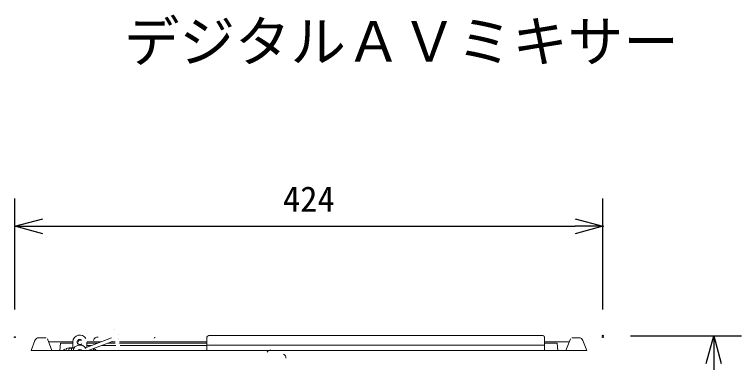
# Model space of a CAD drawing. Units: millimetres, scale not verified. Extents: x -63 to 62, y -56 to 57.
# Drawn here: x -43.4 to 9, y 31.7 to 56.8 of the extents above; entities that cross this region are included whole.
import ezdxf
from ezdxf.enums import TextEntityAlignment as Align

# ---------------------------------------------------------------- set-up
doc = ezdxf.new("R2010")
doc.units = ezdxf.units.MM
doc.header["$LTSCALE"] = 0.125
doc.header["$PDMODE"] = 32
doc.header["$PDSIZE"] = 0.0625
for name, color, linetype in [('0-0_0', 7, 'Continuous'), ('0-2_MOJI1', 7, 'Continuous'), ('0-4_DEFPOINTS', 7, 'Continuous'), ('0-6_SUNPO', 7, 'Continuous')]:
    doc.layers.add(name, color=color, linetype=linetype)
doc.layers.add('0-5_GAIKEI', color=1, linetype='Continuous', lineweight=18)
doc.styles.add('ＭＳ ゴシック', font='')
doc.styles.get('ＭＳ ゴシック').set_extended_font_data('MS Gothic')

# ---------------------------------------------------------------- blocks, each defined once
blk = doc.blocks.new('_OPEN30')
at = {"layer": '0-0_0'}
blk.add_line((0, 0), (-1, 0), dxfattribs=at)
blk.add_lwpolyline([(-1, 0.26795), (0, 0), (-1, -0.26795)], dxfattribs=at)
blk = doc.blocks.new('D6')
at = {"layer": '0-4_DEFPOINTS'}
for p in [(-3.1319, 38.3362), (-3.1319, -1.6638), (4.8681, -1.6638)]:
    blk.add_point(p, dxfattribs=at)
at = {"layer": '0-6_SUNPO'}
for p, q in [((-1.1319, 38.3362), (6.8681, 38.3362)), ((4.8681, 36.3362), (4.8681, 0.3362)), ((-1.1319, -1.6638), (6.8681, -1.6638))]:
    blk.add_line(p, q, dxfattribs=at)
at = {"layer": '0-6_SUNPO', "xscale": 2, "yscale": 2}
for p, rotation in [((4.8681, 38.3362), 90), ((4.8681, -1.6638), 270)]:
    blk.add_blockref('_OPEN30', p, dxfattribs=dict(at, rotation=rotation))
at = {"layer": '0-6_SUNPO', "style": 'ＭＳ ゴシック'}
blk.add_text('400', height=1.833, rotation=90, dxfattribs=at).set_placement((4.3681, 16.4612), align=Align.BOTTOM_LEFT)
blk = doc.blocks.new('D4')
at = {"layer": '0-4_DEFPOINTS'}
for p in [(-3.1319, 46.2364), (-45.5319, 38.2364), (-3.1319, 38.2364)]:
    blk.add_point(p, dxfattribs=at)
at = {"layer": '0-6_SUNPO'}
for p, q in [((-45.5319, 40.2364), (-45.5319, 48.2364)), ((-3.1319, 40.2364), (-3.1319, 48.2364)), ((-43.5319, 46.2364), (-5.1319, 46.2364))]:
    blk.add_line(p, q, dxfattribs=at)
at = {"layer": '0-6_SUNPO', "xscale": 2, "yscale": 2, "rotation": 180}
blk.add_blockref('_OPEN30', (-45.5319, 46.2364), dxfattribs=at)
at = {"layer": '0-6_SUNPO', "xscale": 2, "yscale": 2}
blk.add_blockref('_OPEN30', (-3.1319, 46.2364), dxfattribs=at)
at = {"layer": '0-6_SUNPO', "style": 'ＭＳ ゴシック'}
blk.add_text('424', height=1.833, dxfattribs=at).set_placement((-26.2069, 46.7364), align=Align.BOTTOM_LEFT)

msp = doc.modelspace()

# ---------------------------------------------------------------- linework, layer by layer
at = {"layer": '0-5_GAIKEI'}
for p, q in [((-36.2275, 34.0715), (-36.2275, 34.0719)), ((-39.1905, 33.15), (-39.1905, 33.1725)), ((-39.1905, 33.15), (-39.1905, 32.7443)), ((-36.4199, 33.4483), (-38.2885, 32.7424)), ((-38.1905, 33.1496), (-38.1905, 32.7794)), ((-38.1899, 33.08), (-37.3947, 33.08)), ((-37.1876, 33.1582), (-38.1689, 33.1582)), ((-38.0972, 32.5367), (-36.328, 33.2051)), ((-36.6588, 33.08), (-36.1392, 33.08)), ((-36.1527, 33.1582), (-36.4517, 33.1582)), ((-35.9256, 33.3722), (-35.9254, 33.3711)), ((-35.8222, 33.08), (-29.5234, 33.08)), ((-5.1842, 33.08), (-4.2587, 33.08)), ((-4.2587, 33.08), (-4.209, 32.5367)), ((-39.8455, 32.5367), (-39.8455, 32.5897)), ((-39.6805, 32.6617), (-39.6805, 32.5367)), ((-39.4905, 32.5367), (-39.4905, 32.656)), ((-39.091, 32.7443), (-39.3305, 32.7443)), ((-39.3305, 32.7404), (-39.3305, 32.7443)), ((-39.0939, 32.7404), (-39.3305, 32.7404)), ((-39.2905, 32.701), (-39.1206, 32.701)), ((-39.2905, 32.701), (-39.2905, 32.5367)), ((-38.2836, 32.7443), (-38.2899, 32.7443)), ((-38.1899, 32.9008), (-37.8689, 32.9008)), ((-37.934, 32.5984), (-37.8905, 32.5886)), ((-37.8905, 32.5886), (-37.8905, 32.5367)), ((-37.7005, 32.5367), (-37.7005, 32.6617)), ((-37.5355, 32.5897), (-37.5355, 32.5367)), ((-37.133, 32.9008), (-36.109, 32.9008)), ((-35.7959, 32.9008), (-29.5234, 32.9008)), ((-5.1839, 32.9189), (-29.5239, 32.9189))]:
    msp.add_line(p, q, dxfattribs=at)
at = {"layer": '0-5_GAIKEI', "color": 7}
for p, q in [((-5.2839, 33.6188), (-29.4239, 33.6188)), ((-29.4239, 33.6188), (-29.4239, 33.6162)), ((-29.4239, 33.6162), (-29.4239, 33.6095)), ((-5.2839, 33.6162), (-29.4239, 33.6162)), ((-5.2839, 33.6162), (-5.2839, 33.6188)), ((-5.2839, 33.6095), (-5.2839, 33.6162)), ((-41.9368, 33.2685), (-42.2114, 32.5365)), ((-41.1271, 33.4631), (-41.6559, 33.4631)), ((-40.7095, 32.5367), (-41.032, 33.3963)), ((-39.1903, 33.1582), (-40.9422, 33.1582)), ((-29.5236, 33.1582), (-35.8342, 33.1582)), ((-29.5239, 32.5367), (-29.5239, 33.512)), ((-3.4022, 33.1582), (-5.1841, 33.1582)), ((-5.1839, 33.512), (-5.1839, 32.5367)), ((-3.3124, 33.3963), (-3.6348, 32.5367)), ((-2.6885, 33.4631), (-3.2173, 33.4631)), ((-2.1329, 32.5364), (-2.4076, 33.2685)), ((-2.1539, 32.5367), (-42.1904, 32.5367)), ((-42.1904, 32.5269), (-42.1904, 32.5367))]:
    msp.add_line(p, q, dxfattribs=at)
at = {"layer": '0-5_GAIKEI'}
for points in [[(-35.9232, 33.6956), (-35.9233, 33.6971), (-35.9234, 33.6979)], [(-40.1354, 32.5367), (-40.0857, 33.08), (-39.1904, 33.08)], [(-35.8739, 33.0645), (-35.8739, 33.064), (-35.8738, 33.0634)], [(-35.8715, 33.3879), (-35.8716, 33.3894), (-35.8718, 33.3902)]]:
    msp.add_lwpolyline(points, dxfattribs=at)
at = {"layer": '0-5_GAIKEI', "color": 7}
for centre, radius, start, end in [((-41.6559, 33.1631), 0.3, 90, 159.4373), ((-37.4107, 33.2053), 0.3, 82, 167.00001), ((-2.6885, 33.1631), 0.3, 20.5627, 90), ((-24.978, 32.3789), 0.2, 72, 167), ((-24.0824, 32.0353), 0.25, 70.78475, 72.00006), ((-24.0824, 32.0353), 0.25, 347, 70.78476), ((-24.0824, 32.0353), 0.25, 347, 70.78476)]:
    msp.add_arc(centre, radius, start, end, dxfattribs=at)
at = {"layer": '0-5_GAIKEI'}
msp.add_arc((-33.2832, 33.4324), 0.05, 77, 167, dxfattribs=at)
for centre, major_axis, ratio, start_param, end_param in [((-38.6905, 33.1725), (0.5, 0), 0.97437, 0.4985315, 3.1415927), ((-38.6905, 33.15), (-0.2, 0), 0.97437, 3.9125586, 6.2831853), ((-38.6905, 33.15), (0.2, 0), 0.97437, 3.1415927, 5.5085859), ((-38.6905, 33.1725), (-0.2, 0), 0.97437, 0.0577268, 2.1146848), ((-38.6818, 33.1835), (-0.1276, 0.025), 0.964938, 4.1185777, 6.7361129), ((-39.3855, 32.5897), (0.46, 0), 0.224951, 2.5605943, 3.1415927), ((-39.3305, 32.6617), (-0.35, 0), 0.224951, 4.712389, 6.2831853), ((-39.2905, 32.656), (-0.2, 0), 0.224951, 4.712389, 6.2831853), ((-38.6905, 32.4527), (-0.5, 0), 0.97437, 3.6555374, 6.1098577), ((-38.6905, 32.4302), (0.2, 0), 0.97437, 0.5781513, 2.5633435), ((-38.0505, 32.6617), (0.35, 0), 0.224951, 6.2831853, 6.5454589), ((-37.7005, 32.5155), (-0.15, 0), 0.97437, 3.2869654, 4.712389), ((-37.9955, 32.5897), (-0.46, 0), 0.224951, 3.1415927, 3.7232045)]:
    msp.add_ellipse(centre, major_axis=major_axis, ratio=ratio, start_param=start_param, end_param=end_param, dxfattribs=at)
at = {"layer": '0-5_GAIKEI', "color": 7}
for centre, start_param, end_param in [((-29.4239, 33.512), 4.712389, 6.2831853), ((-5.2839, 33.512), 3.1415927, 4.712389)]:
    msp.add_ellipse(centre, major_axis=(-0.1, 0), ratio=0.97437, start_param=start_param, end_param=end_param, dxfattribs=at)

# ---------------------------------------------------------------- block references
at = {"layer": '0-6_SUNPO'}
for name in ['D4', 'D6']:
    msp.add_blockref(name, (2.1597, -4.7267), dxfattribs=at)

# ---------------------------------------------------------------- texts
at = {"layer": '0-2_MOJI1', "style": 'ＭＳ ゴシック'}
msp.add_text('デジタルＡＶミキサー', height=2.933, dxfattribs=at).set_placement((-35.5064, 52.5038), align=Align.BOTTOM_LEFT)

doc.saveas('drawing.dxf')
